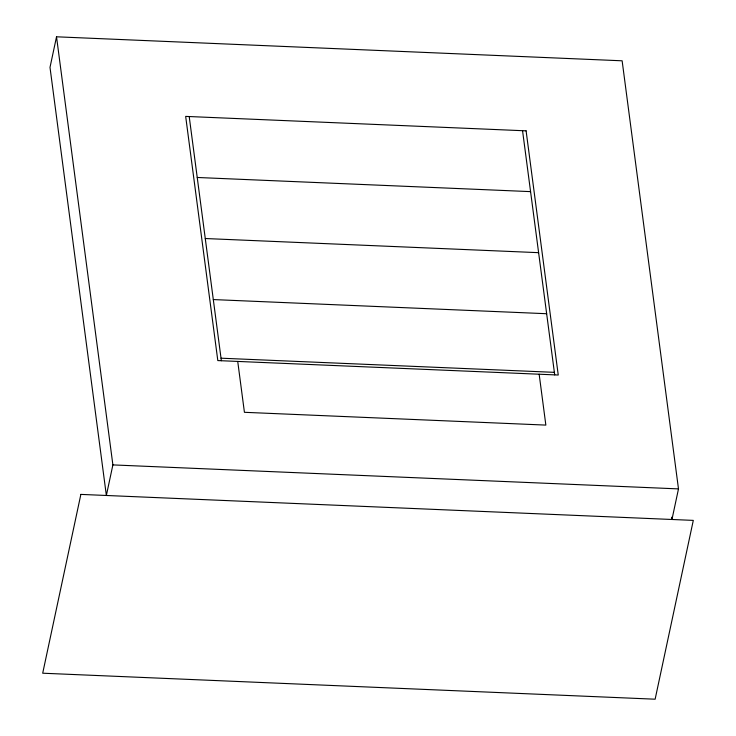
<?xml version="1.0" encoding="UTF-8"?>
<svg xmlns="http://www.w3.org/2000/svg" width="736" height="736" viewBox="0 0 736 736"><rect width="100%" height="100%" fill="white"/><g stroke="black" fill="none" stroke-linecap="round" stroke-linejoin="round"><path stroke-width="1.1" d="M56.525 36.8L50.002 67.381L106.361 495.475L112.884 464.904L56.525 36.8L622.132 60.803L678.491 488.897L671.959 519.478L671.664 517.206M197.23 177.477L530.573 191.627M205.27 238.528L538.614 252.669M213.302 299.57L546.655 313.72M221.021 358.193L554.364 372.342M112.884 464.904L678.491 488.897M522.551 130.686L554.705 374.882M539.157 374.219L545.854 425.095L244.426 412.307L237.728 361.431M189.207 116.546L221.361 360.732M80.868 494.399L42.697 673.21L655.132 699.2L693.303 520.389L80.868 494.399M526.102 130.842L185.665 116.389L217.81 360.585L558.247 375.029L526.102 130.842"/></g></svg>
